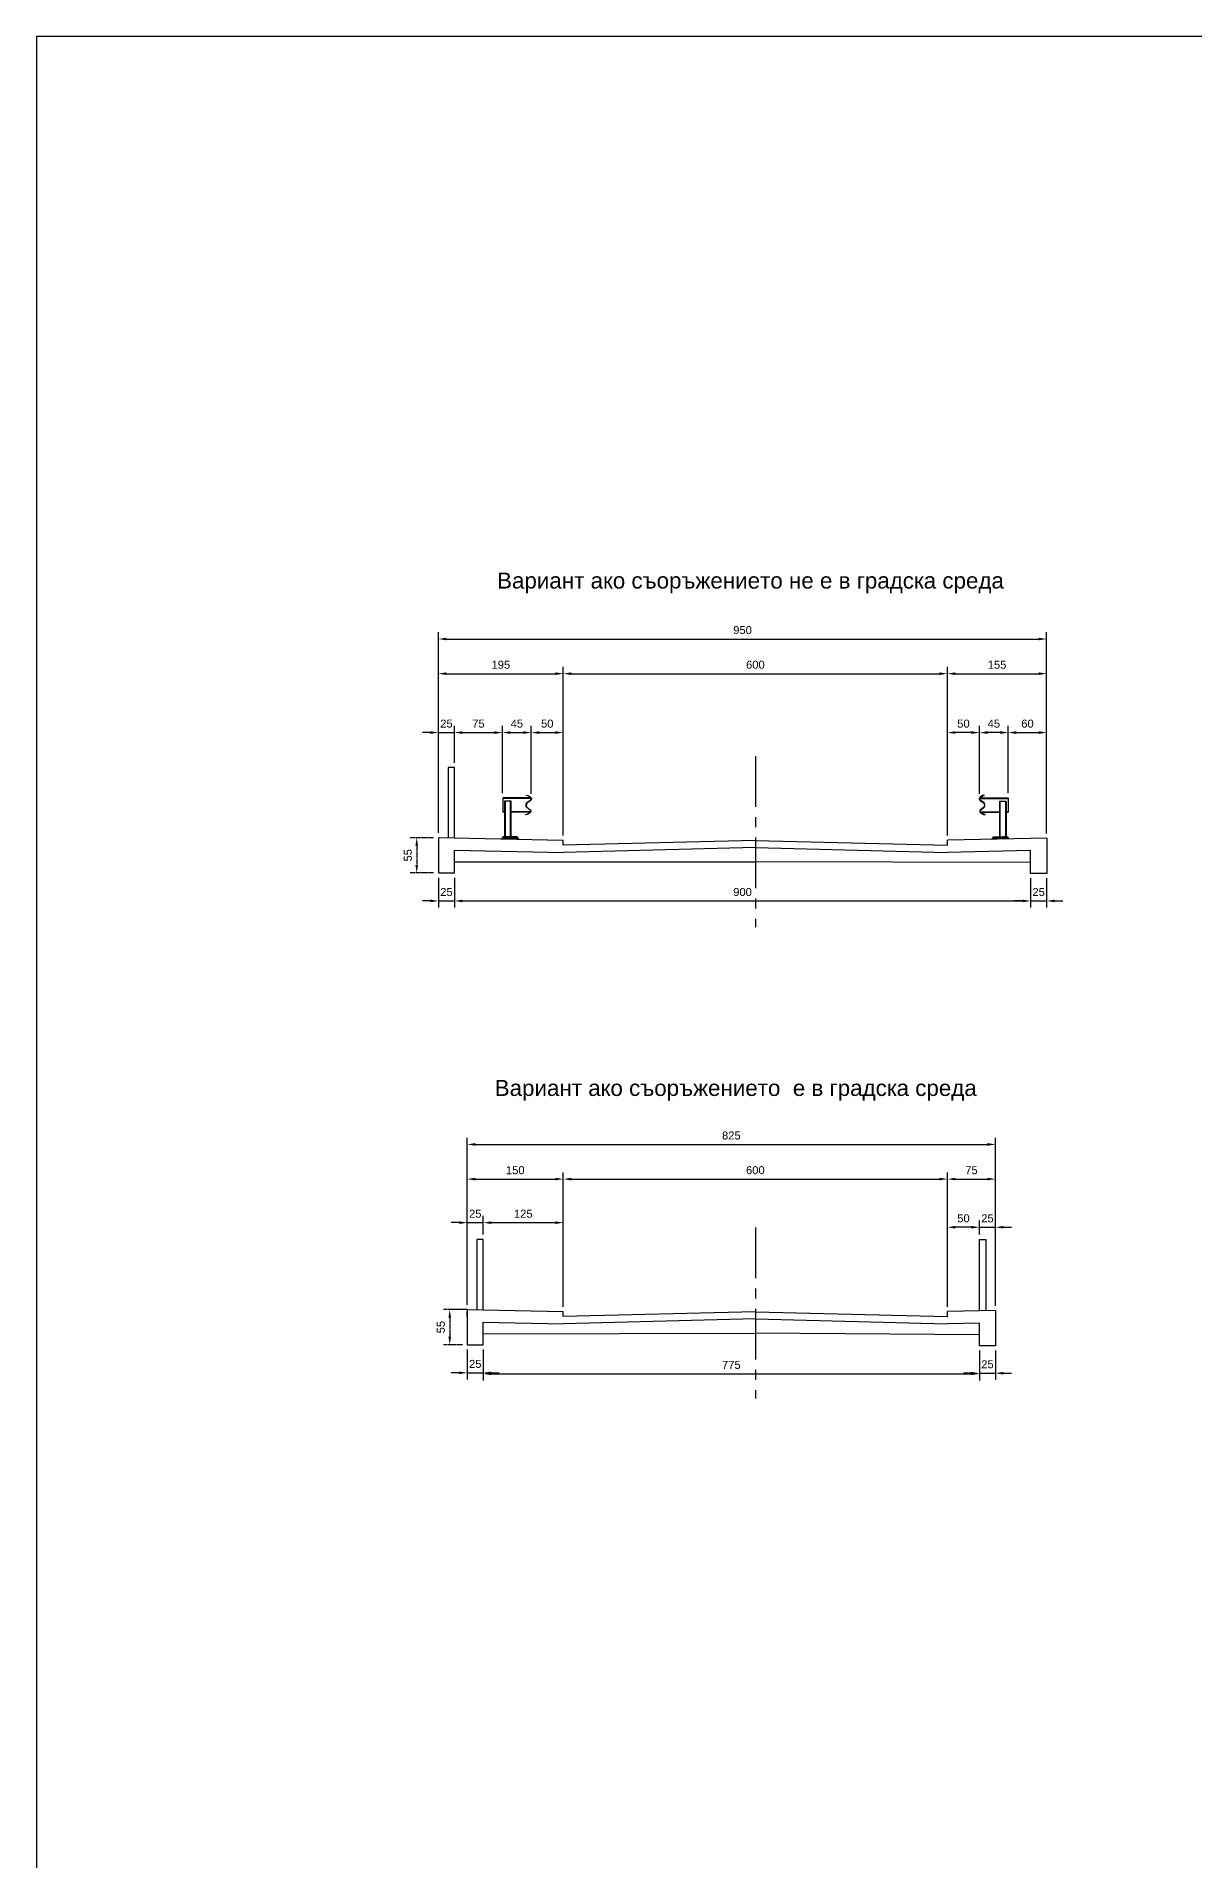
# Model space of a CAD drawing. Header units: centimetres. Extents: x 8495135 to 959133560, y 4530079 to 463453963.
# Drawn here: x 959084299 to 959086107, y 463412397 to 463415246 of the extents above; entities that cross this region are included whole.
import ezdxf

# ---------------------------------------------------------------- set-up
doc = ezdxf.new("R2010")
doc.units = ezdxf.units.CM
doc.header["$LTSCALE"] = 0.1
doc.linetypes.add('CENTER', pattern=[50.8, 31.75, -6.35, 6.35, -6.35])
for name, color, linetype in [('br_centre line', 1, 'CENTER'), ('br_dimension', 1, 'Continuous'), ('br_hatch', 9, 'Continuous')]:
    doc.layers.add(name, color=color, linetype=linetype)
doc.styles.add('MM 1 to 100', font='arial.ttf', dxfattribs={"height": 25})
doc.styles.add('MM_ARIAL', font='arial.ttf')
doc.dimstyles.new('MM DIM 1 to 50', dxfattribs={"dimscale": 5, "dimtxt": 2.5, "dimasz": 2.5, "dimexe": 2.1, "dimexo": 1.5, "dimgap": 1.5, "dimtad": 1, "dimdec": 0, "dimdsep": 46, "dimtxsty": 'MM_ARIAL', "dimcen": 3, "dimclrd": 1, "dimclre": 1, "dimclrt": 7, "dimaunit": 2, "dimadec": 1, "dimazin": 0, "dimtp": 100, "dimtm": 3, "dimtfac": 1, "dimtdec": 0, "dimtix": 1, "dimtmove": 2, "dimatfit": 3, "dimfxl": 0, "dimtolj": 1, "dimtzin": 0, "dimarcsym": 0})

# ---------------------------------------------------------------- blocks, each defined once
blk = doc.blocks.new('*D838')
at = {"layer": 'br_dimension', "color": 1, "lineweight": -2, "transparency": 16777216}
for p, q in [((959084926.4, 463414002.1), (959084926.4, 463414315.4)), ((959084938.9, 463414304.9), (959085863.9, 463414304.9)), ((959085876.4, 463414001.2), (959085876.4, 463414315.4))]:
    blk.add_line(p, q, dxfattribs=at)
at = {"layer": 'br_dimension', "color": 1, "transparency": 16777216}
for points in [[(959084938.9, 463414307), (959084938.9, 463414302.9), (959084926.4, 463414304.9)], [(959085863.9, 463414307), (959085863.9, 463414302.9), (959085876.4, 463414304.9)]]:
    blk.add_solid(points, dxfattribs=at)
at = {"layer": 'br_dimension', "color": 7, "transparency": 16777216, "insert": (959085401.4, 463414318.8), "char_height": 12.5, "attachment_point": 5, "style": 'MM_ARIAL'}
blk.add_mtext('\\A1;950', dxfattribs=at)
blk = doc.blocks.new('*D839')
at = {"layer": 'br_dimension', "color": 1, "lineweight": -2, "transparency": 16777216}
for p, q in [((959084926.4, 463414002.1), (959084926.4, 463414261.3)), ((959084938.9, 463414250.8), (959085108.9, 463414250.8)), ((959085121.4, 463413998.1), (959085121.4, 463414261.3))]:
    blk.add_line(p, q, dxfattribs=at)
at = {"layer": 'br_dimension', "color": 1, "transparency": 16777216}
for points in [[(959084938.9, 463414252.9), (959084938.9, 463414248.7), (959084926.4, 463414250.8)], [(959085108.9, 463414252.9), (959085108.9, 463414248.7), (959085121.4, 463414250.8)]]:
    blk.add_solid(points, dxfattribs=at)
at = {"layer": 'br_dimension', "color": 7, "transparency": 16777216, "insert": (959085023.9, 463414264.7), "char_height": 12.5, "attachment_point": 5, "style": 'MM_ARIAL'}
blk.add_mtext('\\A1;195', dxfattribs=at)
blk = doc.blocks.new('*D840')
at = {"layer": 'br_dimension', "color": 1, "lineweight": -2, "transparency": 16777216}
for p, q in [((959085121.4, 463413998.1), (959085121.4, 463414261.3)), ((959085133.9, 463414250.8), (959085708.9, 463414250.8)), ((959085721.4, 463413998.1), (959085721.4, 463414261.3))]:
    blk.add_line(p, q, dxfattribs=at)
at = {"layer": 'br_dimension', "color": 1, "transparency": 16777216}
for points in [[(959085133.9, 463414252.9), (959085133.9, 463414248.7), (959085121.4, 463414250.8)], [(959085708.9, 463414252.9), (959085708.9, 463414248.7), (959085721.4, 463414250.8)]]:
    blk.add_solid(points, dxfattribs=at)
at = {"layer": 'br_dimension', "color": 7, "transparency": 16777216, "insert": (959085421.4, 463414264.7), "char_height": 12.5, "attachment_point": 5, "style": 'MM_ARIAL'}
blk.add_mtext('\\A1;600', dxfattribs=at)
blk = doc.blocks.new('*D841')
at = {"layer": 'br_dimension', "color": 1, "lineweight": -2, "transparency": 16777216}
for p, q in [((959085721.4, 463413998.1), (959085721.4, 463414261.3)), ((959085733.9, 463414250.8), (959085863.9, 463414250.8)), ((959085876.4, 463414001.2), (959085876.4, 463414261.3))]:
    blk.add_line(p, q, dxfattribs=at)
at = {"layer": 'br_dimension', "color": 1, "transparency": 16777216}
for points in [[(959085733.9, 463414252.9), (959085733.9, 463414248.7), (959085721.4, 463414250.8)], [(959085863.9, 463414252.9), (959085863.9, 463414248.7), (959085876.4, 463414250.8)]]:
    blk.add_solid(points, dxfattribs=at)
at = {"layer": 'br_dimension', "color": 7, "transparency": 16777216, "insert": (959085798.9, 463414264.7), "char_height": 12.5, "attachment_point": 5, "style": 'MM_ARIAL'}
blk.add_mtext('\\A1;155', dxfattribs=at)
blk = doc.blocks.new('*D842')
at = {"layer": 'br_centre line', "color": 1, "lineweight": -2, "transparency": 16777216}
for p, q in [((959084918.9, 463413994.6), (959084882, 463413994.6)), ((959084892.5, 463413982.1), (959084892.5, 463413952.1)), ((959084918.9, 463413939.6), (959084882, 463413939.6))]:
    blk.add_line(p, q, dxfattribs=at)
at = {"layer": 'br_centre line', "color": 1, "transparency": 16777216}
for points in [[(959084890.4, 463413982.1), (959084894.6, 463413982.1), (959084892.5, 463413994.6)], [(959084890.4, 463413952.1), (959084894.6, 463413952.1), (959084892.5, 463413939.6)]]:
    blk.add_solid(points, dxfattribs=at)
at = {"layer": 'br_centre line', "color": 7, "transparency": 16777216, "insert": (959084878.6, 463413967.1), "char_height": 12.5, "attachment_point": 5, "rotation": 90, "style": 'MM_ARIAL'}
blk.add_mtext('\\A1;55', dxfattribs=at)
blk = doc.blocks.new('ograda')
at = {"layer": 'br_dimension', "ltscale": 1.5}
for p, q in [((5.4, 0.5), (50, 0.5)), ((5.8, 1.5), (50, 1.5)), ((50, 1.5), (50, -20.9)), ((6.1, -19.9), (37, -19.9)), ((7, -20.9), (37, -20.9)), ((37, -3.4), (47, -3.4)), ((37, -59.4), (37, -3.4)), ((38, -59.4), (38, -3.4)), ((46, -3.4), (46, -59.4)), ((47, -3.4), (47, -59.4)), ((47, -19.9), (50, -19.9)), ((47, -20.9), (50, -20.9)), ((47.3, -59.4), (42, -59.4))]:
    blk.add_line(p, q, dxfattribs=at)
blk.add_lwpolyline([(7.3, -17.3), (12.5, -13.1, 0.239136), (13.6, -10.8), (13.5, -9.3), (13.4, -7.8, 0.239136), (12.2, -5.6), (6.5, -1.9, -0.524522), (6.3, 2), (10.3, 5.1), (12.7, 5.6), (12.7, 6), (10.1, 5.5), (6.1, 2.4, 0.524522), (6.3, -2.2), (11.9, -5.9, -0.23913), (13, -7.8), (13.1, -9.3), (13.2, -10.8, -0.23913), (12.3, -12.8), (7.1, -17, 0.524522), (7.3, -21.6), (11.7, -24.3), (14.3, -24.6), (14.3, -24.1), (11.8, -23.9), (7.5, -21.3, -0.524522)], format="xyb", close=True, dxfattribs=at)
for points in [[(49.8, -60.4), (51.8, -62.4), (25, -62.4), (27, -60.4)], [(27, -59.4), (49.8, -59.4), (49.8, -60.4), (27, -60.4)]]:
    blk.add_lwpolyline(points, close=True, dxfattribs=at)
blk = doc.blocks.new('*D843')
at = {"layer": 'br_hatch', "color": 1, "lineweight": -2, "transparency": 16777216}
for p, q in [((959084926.4, 463413932.1), (959084926.4, 463413885.3)), ((959084951.4, 463413932.1), (959084951.4, 463413885.3)), ((959084913.9, 463413895.8), (959084901.4, 463413895.8)), ((959084926.4, 463413895.8), (959084951.4, 463413895.8)), ((959084963.9, 463413895.8), (959084976.4, 463413895.8))]:
    blk.add_line(p, q, dxfattribs=at)
at = {"layer": 'br_hatch', "color": 1, "transparency": 16777216}
for points in [[(959084913.9, 463413897.9), (959084913.9, 463413893.7), (959084926.4, 463413895.8)], [(959084963.9, 463413897.9), (959084963.9, 463413893.7), (959084951.4, 463413895.8)]]:
    blk.add_solid(points, dxfattribs=at)
at = {"layer": 'br_hatch', "color": 7, "transparency": 16777216, "insert": (959084938.9, 463413909.7), "char_height": 12.5, "attachment_point": 5, "style": 'MM_ARIAL'}
blk.add_mtext('\\A1;25', dxfattribs=at)
blk = doc.blocks.new('*D844')
at = {"layer": 'br_hatch', "color": 1, "lineweight": -2, "transparency": 16777216}
for p, q in [((959084951.4, 463413932.1), (959084951.4, 463413885.3)), ((959085851.4, 463413931.3), (959085851.4, 463413885.3)), ((959084963.9, 463413895.8), (959085838.9, 463413895.8))]:
    blk.add_line(p, q, dxfattribs=at)
at = {"layer": 'br_hatch', "color": 1, "transparency": 16777216}
for points in [[(959084963.9, 463413897.9), (959084963.9, 463413893.7), (959084951.4, 463413895.8)], [(959085838.9, 463413897.9), (959085838.9, 463413893.7), (959085851.4, 463413895.8)]]:
    blk.add_solid(points, dxfattribs=at)
at = {"layer": 'br_hatch', "color": 7, "transparency": 16777216, "insert": (959085401.4, 463413909.7), "char_height": 12.5, "attachment_point": 5, "style": 'MM_ARIAL'}
blk.add_mtext('\\A1;900', dxfattribs=at)
blk = doc.blocks.new('*D845')
at = {"layer": 'br_hatch', "color": 1, "lineweight": -2, "transparency": 16777216}
for p, q in [((959085851.4, 463413931.3), (959085851.4, 463413885.3)), ((959085876.4, 463413931.2), (959085876.4, 463413885.3)), ((959085838.9, 463413895.8), (959085826.4, 463413895.8)), ((959085851.4, 463413895.8), (959085876.4, 463413895.8)), ((959085888.9, 463413895.8), (959085901.4, 463413895.8))]:
    blk.add_line(p, q, dxfattribs=at)
at = {"layer": 'br_hatch', "color": 1, "transparency": 16777216}
for points in [[(959085838.9, 463413897.9), (959085838.9, 463413893.7), (959085851.4, 463413895.8)], [(959085888.9, 463413897.9), (959085888.9, 463413893.7), (959085876.4, 463413895.8)]]:
    blk.add_solid(points, dxfattribs=at)
at = {"layer": 'br_hatch', "color": 7, "transparency": 16777216, "insert": (959085863.9, 463413909.7), "char_height": 12.5, "attachment_point": 5, "style": 'MM_ARIAL'}
blk.add_mtext('\\A1;25', dxfattribs=at)
blk = doc.blocks.new('*D846')
at = {"layer": 'br_dimension', "color": 1, "lineweight": -2, "transparency": 16777216}
for p, q in [((959084971.4, 463413265), (959084971.4, 463413525.9)), ((959084983.9, 463413515.4), (959085783.9, 463413515.4)), ((959085796.4, 463413263.3), (959085796.4, 463413525.9))]:
    blk.add_line(p, q, dxfattribs=at)
at = {"layer": 'br_dimension', "color": 1, "transparency": 16777216}
for points in [[(959084983.9, 463413517.5), (959084983.9, 463413513.3), (959084971.4, 463413515.4)], [(959085783.9, 463413517.5), (959085783.9, 463413513.3), (959085796.4, 463413515.4)]]:
    blk.add_solid(points, dxfattribs=at)
at = {"layer": 'br_dimension', "color": 7, "transparency": 16777216, "insert": (959085383.9, 463413529.3), "char_height": 12.5, "attachment_point": 5, "style": 'MM_ARIAL'}
blk.add_mtext('\\A1;825', dxfattribs=at)
blk = doc.blocks.new('*D847')
at = {"layer": 'br_dimension', "color": 1, "lineweight": -2, "transparency": 16777216}
for p, q in [((959084971.4, 463413265), (959084971.4, 463413471.8)), ((959084983.9, 463413461.3), (959085108.9, 463413461.3)), ((959085121.4, 463413261.9), (959085121.4, 463413471.8))]:
    blk.add_line(p, q, dxfattribs=at)
at = {"layer": 'br_dimension', "color": 1, "transparency": 16777216}
for points in [[(959084983.9, 463413463.3), (959084983.9, 463413459.2), (959084971.4, 463413461.3)], [(959085108.9, 463413463.3), (959085108.9, 463413459.2), (959085121.4, 463413461.3)]]:
    blk.add_solid(points, dxfattribs=at)
at = {"layer": 'br_dimension', "color": 7, "transparency": 16777216, "insert": (959085046.4, 463413475.1), "char_height": 12.5, "attachment_point": 5, "style": 'MM_ARIAL'}
blk.add_mtext('\\A1;150', dxfattribs=at)
blk = doc.blocks.new('*D848')
at = {"layer": 'br_dimension', "color": 1, "lineweight": -2, "transparency": 16777216}
for p, q in [((959085121.4, 463413261.9), (959085121.4, 463413471.8)), ((959085133.9, 463413461.3), (959085708.9, 463413461.3)), ((959085721.4, 463413261.9), (959085721.4, 463413471.8))]:
    blk.add_line(p, q, dxfattribs=at)
at = {"layer": 'br_dimension', "color": 1, "transparency": 16777216}
for points in [[(959085133.9, 463413463.3), (959085133.9, 463413459.2), (959085121.4, 463413461.3)], [(959085708.9, 463413463.3), (959085708.9, 463413459.2), (959085721.4, 463413461.3)]]:
    blk.add_solid(points, dxfattribs=at)
at = {"layer": 'br_dimension', "color": 7, "transparency": 16777216, "insert": (959085421.4, 463413475.1), "char_height": 12.5, "attachment_point": 5, "style": 'MM_ARIAL'}
blk.add_mtext('\\A1;600', dxfattribs=at)
blk = doc.blocks.new('*D849')
at = {"layer": 'br_dimension', "color": 1, "lineweight": -2, "transparency": 16777216}
for p, q in [((959085721.4, 463413261.9), (959085721.4, 463413471.8)), ((959085733.9, 463413461.3), (959085783.9, 463413461.3)), ((959085796.4, 463413263.4), (959085796.4, 463413471.8))]:
    blk.add_line(p, q, dxfattribs=at)
at = {"layer": 'br_dimension', "color": 1, "transparency": 16777216}
for points in [[(959085733.9, 463413463.3), (959085733.9, 463413459.2), (959085721.4, 463413461.3)], [(959085783.9, 463413463.3), (959085783.9, 463413459.2), (959085796.4, 463413461.3)]]:
    blk.add_solid(points, dxfattribs=at)
at = {"layer": 'br_dimension', "color": 7, "transparency": 16777216, "insert": (959085758.9, 463413475.1), "char_height": 12.5, "attachment_point": 5, "style": 'MM_ARIAL'}
blk.add_mtext('\\A1;75', dxfattribs=at)
blk = doc.blocks.new('*D850')
at = {"layer": 'br_hatch', "color": 1, "lineweight": -2, "transparency": 16777216}
for p, q in [((959084971.4, 463413195), (959084971.4, 463413148.1)), ((959084996.4, 463413195), (959084996.4, 463413148.1)), ((959084958.9, 463413158.6), (959084946.4, 463413158.6)), ((959084971.4, 463413158.6), (959084996.4, 463413158.6)), ((959085008.9, 463413158.6), (959085021.4, 463413158.6))]:
    blk.add_line(p, q, dxfattribs=at)
at = {"layer": 'br_hatch', "color": 1, "transparency": 16777216}
for points in [[(959084958.9, 463413160.7), (959084958.9, 463413156.6), (959084971.4, 463413158.6)], [(959085008.9, 463413160.7), (959085008.9, 463413156.6), (959084996.4, 463413158.6)]]:
    blk.add_solid(points, dxfattribs=at)
at = {"layer": 'br_hatch', "color": 7, "transparency": 16777216, "insert": (959084983.9, 463413172.5), "char_height": 12.5, "attachment_point": 5, "style": 'MM_ARIAL'}
blk.add_mtext('\\A1;25', dxfattribs=at)
blk = doc.blocks.new('*D851')
at = {"layer": 'br_hatch', "color": 1, "lineweight": -2, "transparency": 16777216}
for p, q in [((959084996.4, 463413195), (959084996.4, 463413146.6)), ((959085771.4, 463413193.3), (959085771.4, 463413146.6)), ((959085008.9, 463413157.1), (959085758.9, 463413157.1))]:
    blk.add_line(p, q, dxfattribs=at)
at = {"layer": 'br_hatch', "color": 1, "transparency": 16777216}
for points in [[(959085008.9, 463413159.2), (959085008.9, 463413155), (959084996.4, 463413157.1)], [(959085758.9, 463413159.2), (959085758.9, 463413155), (959085771.4, 463413157.1)]]:
    blk.add_solid(points, dxfattribs=at)
at = {"layer": 'br_hatch', "color": 7, "transparency": 16777216, "insert": (959085383.9, 463413171), "char_height": 12.5, "attachment_point": 5, "style": 'MM_ARIAL'}
blk.add_mtext('\\A1;775', dxfattribs=at)
blk = doc.blocks.new('*D852')
at = {"layer": 'br_hatch', "color": 1, "lineweight": -2, "transparency": 16777216}
for p, q in [((959085771.4, 463413193.3), (959085771.4, 463413147.5)), ((959085796.4, 463413193.3), (959085796.4, 463413147.5)), ((959085758.9, 463413158), (959085746.4, 463413158)), ((959085771.4, 463413158), (959085796.4, 463413158)), ((959085808.9, 463413158), (959085821.4, 463413158))]:
    blk.add_line(p, q, dxfattribs=at)
at = {"layer": 'br_hatch', "color": 1, "transparency": 16777216}
for points in [[(959085758.9, 463413160.1), (959085758.9, 463413155.9), (959085771.4, 463413158)], [(959085808.9, 463413160.1), (959085808.9, 463413155.9), (959085796.4, 463413158)]]:
    blk.add_solid(points, dxfattribs=at)
at = {"layer": 'br_hatch', "color": 7, "transparency": 16777216, "insert": (959085783.9, 463413171.9), "char_height": 12.5, "attachment_point": 5, "style": 'MM_ARIAL'}
blk.add_mtext('\\A1;25', dxfattribs=at)
blk = doc.blocks.new('*D853')
at = {"layer": 'br_centre line', "color": 1, "lineweight": -2, "transparency": 16777216}
for p, q in [((959084963.9, 463413257.5), (959084933.5, 463413257.5)), ((959084944, 463413245), (959084944, 463413215)), ((959084963.9, 463413202.5), (959084933.5, 463413202.5))]:
    blk.add_line(p, q, dxfattribs=at)
at = {"layer": 'br_centre line', "color": 1, "transparency": 16777216}
for points in [[(959084942, 463413245), (959084946.1, 463413245), (959084944, 463413257.5)], [(959084942, 463413215), (959084946.1, 463413215), (959084944, 463413202.5)]]:
    blk.add_solid(points, dxfattribs=at)
at = {"layer": 'br_centre line', "color": 7, "transparency": 16777216, "insert": (959084930.2, 463413230), "char_height": 12.5, "attachment_point": 5, "rotation": 90, "style": 'MM_ARIAL'}
blk.add_mtext('\\A1;55', dxfattribs=at)
blk = doc.blocks.new('*D854')
at = {"layer": 'br_dimension', "color": 1, "lineweight": -2, "transparency": 16777216}
for p, q in [((959084913.9, 463414158.8), (959084901.4, 463414158.8)), ((959084926.4, 463414002.1), (959084926.4, 463414169.3)), ((959084926.4, 463414158.8), (959084951.4, 463414158.8)), ((959084951.4, 463414111.6), (959084951.4, 463414169.3)), ((959084963.9, 463414158.8), (959084976.4, 463414158.8))]:
    blk.add_line(p, q, dxfattribs=at)
at = {"layer": 'br_dimension', "color": 1, "transparency": 16777216}
for points in [[(959084913.9, 463414160.9), (959084913.9, 463414156.7), (959084926.4, 463414158.8)], [(959084963.9, 463414160.9), (959084963.9, 463414156.7), (959084951.4, 463414158.8)]]:
    blk.add_solid(points, dxfattribs=at)
at = {"layer": 'br_dimension', "color": 7, "transparency": 16777216, "insert": (959084938.9, 463414172.7), "char_height": 12.5, "attachment_point": 5, "style": 'MM_ARIAL'}
blk.add_mtext('\\A1;25', dxfattribs=at)
blk = doc.blocks.new('*D855')
at = {"layer": 'br_dimension', "color": 1, "lineweight": -2, "transparency": 16777216}
for p, q in [((959084951.4, 463414111.6), (959084951.4, 463414169.3)), ((959084963.9, 463414158.8), (959085013.9, 463414158.8)), ((959085026.4, 463414064), (959085026.4, 463414169.3))]:
    blk.add_line(p, q, dxfattribs=at)
at = {"layer": 'br_dimension', "color": 1, "transparency": 16777216}
for points in [[(959084963.9, 463414160.9), (959084963.9, 463414156.7), (959084951.4, 463414158.8)], [(959085013.9, 463414160.9), (959085013.9, 463414156.7), (959085026.4, 463414158.8)]]:
    blk.add_solid(points, dxfattribs=at)
at = {"layer": 'br_dimension', "color": 7, "transparency": 16777216, "insert": (959084988.9, 463414172.7), "char_height": 12.5, "attachment_point": 5, "style": 'MM_ARIAL'}
blk.add_mtext('\\A1;75', dxfattribs=at)
blk = doc.blocks.new('*D856')
at = {"layer": 'br_dimension', "color": 1, "lineweight": -2, "transparency": 16777216}
for p, q in [((959085026.4, 463414064.1), (959085026.4, 463414169.3)), ((959085038.9, 463414158.8), (959085058.9, 463414158.8)), ((959085071.4, 463414063.3), (959085071.4, 463414169.3))]:
    blk.add_line(p, q, dxfattribs=at)
at = {"layer": 'br_dimension', "color": 1, "transparency": 16777216}
for points in [[(959085038.9, 463414160.9), (959085038.9, 463414156.7), (959085026.4, 463414158.8)], [(959085058.9, 463414160.9), (959085058.9, 463414156.7), (959085071.4, 463414158.8)]]:
    blk.add_solid(points, dxfattribs=at)
at = {"layer": 'br_dimension', "color": 7, "transparency": 16777216, "insert": (959085048.9, 463414172.7), "char_height": 12.5, "attachment_point": 5, "style": 'MM_ARIAL'}
blk.add_mtext('\\A1;45', dxfattribs=at)
blk = doc.blocks.new('*D857')
at = {"layer": 'br_dimension', "color": 1, "lineweight": -2, "transparency": 16777216}
for p, q in [((959085071.4, 463414063.2), (959085071.4, 463414169.3)), ((959085083.9, 463414158.8), (959085108.9, 463414158.8)), ((959085121.4, 463414005.6), (959085121.4, 463414169.3))]:
    blk.add_line(p, q, dxfattribs=at)
at = {"layer": 'br_dimension', "color": 1, "transparency": 16777216}
for points in [[(959085083.9, 463414160.9), (959085083.9, 463414156.7), (959085071.4, 463414158.8)], [(959085108.9, 463414160.9), (959085108.9, 463414156.7), (959085121.4, 463414158.8)]]:
    blk.add_solid(points, dxfattribs=at)
at = {"layer": 'br_dimension', "color": 7, "transparency": 16777216, "insert": (959085096.4, 463414172.7), "char_height": 12.5, "attachment_point": 5, "style": 'MM_ARIAL'}
blk.add_mtext('\\A1;50', dxfattribs=at)
blk = doc.blocks.new('*D858')
at = {"layer": 'br_dimension', "color": 1, "lineweight": -2, "transparency": 16777216}
for p, q in [((959085771.5, 463414063.3), (959085771.5, 463414169.3)), ((959085803.9, 463414158.8), (959085784, 463414158.8)), ((959085816.4, 463414064.1), (959085816.4, 463414169.3))]:
    blk.add_line(p, q, dxfattribs=at)
at = {"layer": 'br_dimension', "color": 1, "transparency": 16777216}
for points in [[(959085784, 463414160.9), (959085784, 463414156.7), (959085771.5, 463414158.8)], [(959085803.9, 463414160.9), (959085803.9, 463414156.7), (959085816.4, 463414158.8)]]:
    blk.add_solid(points, dxfattribs=at)
at = {"layer": 'br_dimension', "color": 7, "transparency": 16777216, "insert": (959085793.9, 463414172.7), "char_height": 12.5, "attachment_point": 5, "style": 'MM_ARIAL'}
blk.add_mtext('\\A1;45', dxfattribs=at)
blk = doc.blocks.new('*D859')
at = {"layer": 'br_dimension', "color": 1, "lineweight": -2, "transparency": 16777216}
for p, q in [((959085721.4, 463414005.6), (959085721.4, 463414169.3)), ((959085758.9, 463414158.8), (959085733.9, 463414158.8)), ((959085771.4, 463414063.2), (959085771.4, 463414169.3))]:
    blk.add_line(p, q, dxfattribs=at)
at = {"layer": 'br_dimension', "color": 1, "transparency": 16777216}
for points in [[(959085733.9, 463414160.9), (959085733.9, 463414156.7), (959085721.4, 463414158.8)], [(959085758.9, 463414160.9), (959085758.9, 463414156.7), (959085771.4, 463414158.8)]]:
    blk.add_solid(points, dxfattribs=at)
at = {"layer": 'br_dimension', "color": 7, "transparency": 16777216, "insert": (959085746.4, 463414172.7), "char_height": 12.5, "attachment_point": 5, "style": 'MM_ARIAL'}
blk.add_mtext('\\A1;50', dxfattribs=at)
blk = doc.blocks.new('*D860')
at = {"layer": 'br_dimension', "color": 1, "lineweight": -2, "transparency": 16777216}
for p, q in [((959085816.4, 463414064.1), (959085816.4, 463414169.3)), ((959085828.9, 463414158.8), (959085863.9, 463414158.8)), ((959085876.4, 463414001.3), (959085876.4, 463414169.3))]:
    blk.add_line(p, q, dxfattribs=at)
at = {"layer": 'br_dimension', "color": 1, "transparency": 16777216}
for points in [[(959085828.9, 463414160.9), (959085828.9, 463414156.7), (959085816.4, 463414158.8)], [(959085863.9, 463414160.9), (959085863.9, 463414156.7), (959085876.4, 463414158.8)]]:
    blk.add_solid(points, dxfattribs=at)
at = {"layer": 'br_dimension', "color": 7, "transparency": 16777216, "insert": (959085846.4, 463414172.7), "char_height": 12.5, "attachment_point": 5, "style": 'MM_ARIAL'}
blk.add_mtext('\\A1;60', dxfattribs=at)
blk = doc.blocks.new('*D861')
at = {"layer": 'br_dimension', "color": 1, "lineweight": -2, "transparency": 16777216}
for p, q in [((959084958.9, 463413393.2), (959084946.4, 463413393.2)), ((959084971.4, 463413375.9), (959084971.4, 463413403.7)), ((959084971.4, 463413393.2), (959084996.4, 463413393.2)), ((959084996.4, 463413374.5), (959084996.4, 463413403.7)), ((959085008.9, 463413393.2), (959085021.4, 463413393.2))]:
    blk.add_line(p, q, dxfattribs=at)
at = {"layer": 'br_dimension', "color": 1, "transparency": 16777216}
for points in [[(959084958.9, 463413395.3), (959084958.9, 463413391.1), (959084971.4, 463413393.2)], [(959085008.9, 463413395.3), (959085008.9, 463413391.1), (959084996.4, 463413393.2)]]:
    blk.add_solid(points, dxfattribs=at)
at = {"layer": 'br_dimension', "color": 7, "transparency": 16777216, "insert": (959084983.9, 463413407.1), "char_height": 12.5, "attachment_point": 5, "style": 'MM_ARIAL'}
blk.add_mtext('\\A1;25', dxfattribs=at)
blk = doc.blocks.new('*D862')
at = {"layer": 'br_dimension', "color": 1, "lineweight": -2, "transparency": 16777216}
for p, q in [((959084996.4, 463413374.5), (959084996.4, 463413403.7)), ((959085008.9, 463413393.2), (959085108.9, 463413393.2)), ((959085121.4, 463413261.9), (959085121.4, 463413403.7))]:
    blk.add_line(p, q, dxfattribs=at)
at = {"layer": 'br_dimension', "color": 1, "transparency": 16777216}
for points in [[(959085008.9, 463413395.3), (959085008.9, 463413391.1), (959084996.4, 463413393.2)], [(959085108.9, 463413395.3), (959085108.9, 463413391.1), (959085121.4, 463413393.2)]]:
    blk.add_solid(points, dxfattribs=at)
at = {"layer": 'br_dimension', "color": 7, "transparency": 16777216, "insert": (959085058.9, 463413407.1), "char_height": 12.5, "attachment_point": 5, "style": 'MM_ARIAL'}
blk.add_mtext('\\A1;125', dxfattribs=at)
blk = doc.blocks.new('*D863')
at = {"layer": 'br_dimension', "color": 1, "lineweight": -2, "transparency": 16777216}
for p, q in [((959085721.4, 463413261.9), (959085721.4, 463413396.5)), ((959085771.4, 463413374.5), (959085771.4, 463413396.5)), ((959085758.9, 463413386), (959085733.9, 463413386))]:
    blk.add_line(p, q, dxfattribs=at)
at = {"layer": 'br_dimension', "color": 1, "transparency": 16777216}
for points in [[(959085733.9, 463413388.1), (959085733.9, 463413384), (959085721.4, 463413386)], [(959085758.9, 463413388.1), (959085758.9, 463413384), (959085771.4, 463413386)]]:
    blk.add_solid(points, dxfattribs=at)
at = {"layer": 'br_dimension', "color": 7, "transparency": 16777216, "insert": (959085746.4, 463413399.9), "char_height": 12.5, "attachment_point": 5, "style": 'MM_ARIAL'}
blk.add_mtext('\\A1;50', dxfattribs=at)
blk = doc.blocks.new('*D864')
at = {"layer": 'br_dimension', "color": 1, "lineweight": -2, "transparency": 16777216}
for p, q in [((959085771.4, 463413374.5), (959085771.4, 463413396.5)), ((959085796.4, 463413375.1), (959085796.4, 463413396.5)), ((959085758.9, 463413386), (959085746.4, 463413386)), ((959085771.4, 463413386), (959085796.4, 463413386)), ((959085808.9, 463413386), (959085821.4, 463413386))]:
    blk.add_line(p, q, dxfattribs=at)
at = {"layer": 'br_dimension', "color": 1, "transparency": 16777216}
for points in [[(959085758.9, 463413388.1), (959085758.9, 463413384), (959085771.4, 463413386)], [(959085808.9, 463413388.1), (959085808.9, 463413384), (959085796.4, 463413386)]]:
    blk.add_solid(points, dxfattribs=at)
at = {"layer": 'br_dimension', "color": 7, "transparency": 16777216, "insert": (959085783.9, 463413399.9), "char_height": 12.5, "attachment_point": 5, "style": 'MM_ARIAL'}
blk.add_mtext('\\A1;25', dxfattribs=at)

msp = doc.modelspace()

# ---------------------------------------------------------------- linework, layer by layer
at = {"layer": 'br_centre line', "ltscale": 25}
for p, q in [((959085421.41, 463414121.9), (959085421.41, 463413854.68)), ((959085421.41, 463413385.64), (959085421.41, 463413118.41))]:
    msp.add_line(p, q, dxfattribs=at)
at = {"layer": 'br_centre line'}
msp.add_line((959084971.41, 463413257.46), (959084946.41, 463413257.46), dxfattribs=at)
at = {"layer": 'br_dimension'}
for p, q in [((959084941.41, 463414104.14), (959084941.41, 463413994.34)), ((959084951.41, 463414104.14), (959084941.41, 463414104.14)), ((959084951.41, 463413994.14), (959084951.41, 463414104.14)), ((959084926.41, 463413994.65), (959085121.41, 463413990.65)), ((959084926.41, 463413994.65), (959084926.41, 463413939.65)), ((959085121.41, 463413982.65), (959085121.41, 463413990.65)), ((959085421.41, 463413990.15), (959085121.41, 463413982.65)), ((959085421.41, 463413990.15), (959085721.41, 463413982.65)), ((959085876.41, 463413993.83), (959085721.41, 463413990.65)), ((959085721.41, 463413982.65), (959085721.41, 463413990.65)), ((959085876.41, 463413993.83), (959085876.41, 463413938.83)), ((959084951.41, 463413939.65), (959084951.41, 463413975.15)), ((959084951.41, 463413975.15), (959085121.68, 463413971.65)), ((959085421.41, 463413979.15), (959085121.68, 463413971.65)), ((959085421.41, 463413979.15), (959085721.13, 463413971.65)), ((959085851.41, 463413974.33), (959085721.13, 463413971.65)), ((959085851.41, 463413938.83), (959085851.41, 463413974.33)), ((959084926.41, 463413939.65), (959084951.41, 463413939.65)), ((959084951.41, 463413956.66), (959085421.41, 463413956.66)), ((959085851.41, 463413955.73), (959085421.41, 463413956.66)), ((959085876.41, 463413938.83), (959085851.41, 463413938.83)), ((959084986.41, 463413366.95), (959084986.41, 463413257.15)), ((959084996.41, 463413366.95), (959084986.41, 463413366.95)), ((959084996.41, 463413256.95), (959084996.41, 463413366.95)), ((959085771.41, 463413255.41), (959085771.41, 463413366.95)), ((959085771.41, 463413366.95), (959085781.41, 463413366.95)), ((959085781.41, 463413366.95), (959085781.41, 463413255.62)), ((959084971.41, 463413257.46), (959085121.41, 463413254.39)), ((959084971.41, 463413257.46), (959084971.41, 463413202.46)), ((959084971.41, 463413246.39), (959084971.41, 463413254.39)), ((959085121.41, 463413246.39), (959085121.41, 463413254.39)), ((959085421.41, 463413253.89), (959085121.41, 463413246.39)), ((959085421.41, 463413253.89), (959085721.41, 463413246.39)), ((959085796.41, 463413255.83), (959085721.41, 463413254.39)), ((959085721.41, 463413246.39), (959085721.41, 463413254.39)), ((959085796.41, 463413255.83), (959085796.41, 463413200.83)), ((959084996.41, 463413202.46), (959084996.41, 463413237.96)), ((959084996.41, 463413237.96), (959085121.68, 463413235.39)), ((959084996.41, 463413219.47), (959085421.41, 463413220.4)), ((959085421.41, 463413242.88), (959085121.68, 463413235.39)), ((959085421.41, 463413242.88), (959085721.13, 463413235.39)), ((959085771.41, 463413217.96), (959085421.41, 463413220.4)), ((959085771.41, 463413236.42), (959085721.13, 463413235.39)), ((959085771.41, 463413200.83), (959085771.41, 463413236.42)), ((959084971.41, 463413202.46), (959084996.41, 463413202.46)), ((959085796.41, 463413200.83), (959085771.41, 463413200.83))]:
    msp.add_line(p, q, dxfattribs=at)
at = {"layer": 'br_hatch'}
msp.add_lwpolyline([(959093579.51, 463415246.18), (959084298.59, 463415246.18), (959084298.59, 463411174.3), (959093579.51, 463411174.3)], close=True, dxfattribs=at)

# ---------------------------------------------------------------- block references
at = {"xscale": -1}
msp.add_blockref('ograda', (959085076.81, 463414055.1), dxfattribs=at)
msp.add_blockref('ograda', (959085766.01, 463414055.1))

# ---------------------------------------------------------------- texts
at = {"layer": 'br_centre line', "char_height": 25, "attachment_point": 1, "style": 'MM 1 to 100'}
for s, width, insert in [('{\\fArial|b0|i0|c204|p34;Вариант ако съоръжението не е в градска среда}', 13292.0456, (959085017.99, 463414408.78)), ('{\\fArial|b0|i0|c204|p34;Вариант ако съоръжението  е в градска среда}', 8865.0503, (959085014.29, 463413616.13))]:
    msp.add_mtext_dynamic_manual_height_columns(s, width=width, gutter_width=250, heights=[0], dxfattribs=dict(at, insert=insert))

# ---------------------------------------------------------------- dimensions: what is measured, and where the dimension line sits
at = {"layer": 'br_centre line'}
for base, p1, p2, picture, middle in [((959084892.51, 463413939.65), (959084926.41, 463413994.65), (959084926.41, 463413939.65), '*D842', (959084878.65, 463413967.15)), ((959084944.05, 463413202.46), (959084971.41, 463413257.46), (959084971.41, 463413202.46), '*D853', (959084930.19, 463413229.96))]:
    dim = msp.add_linear_dim(base=base, p1=p1, p2=p2, angle=90, dimstyle='MM DIM 1 to 50', dxfattribs=at)
    dim.commit()
    dim.dimension.update_dxf_attribs({"geometry": picture, "text_midpoint": middle})
at = {"layer": 'br_dimension'}
for base, p1, p2, picture, middle in [((959085876.41, 463414304.94), (959084926.41, 463413994.65), (959085876.41, 463413993.73), '*D838', (959085401.41, 463414318.82)), ((959085121.41, 463414250.8), (959084926.41, 463413994.65), (959085121.41, 463413990.65), '*D839', (959085023.91, 463414264.68)), ((959084951.41, 463414158.82), (959084926.41, 463413994.65), (959084951.41, 463414104.14), '*D854', (959084938.91, 463414172.7)), ((959085796.41, 463413515.4), (959084971.41, 463413257.46), (959085796.41, 463413255.83), '*D846', (959085383.91, 463413529.28)), ((959085121.41, 463413461.26), (959084971.41, 463413257.46), (959085121.41, 463413254.39), '*D847', (959085046.41, 463413475.14)), ((959084996.41, 463413393.2), (959084971.41, 463413368.36), (959084996.41, 463413366.95), '*D861', (959084983.91, 463413407.09))]:
    dim = msp.add_linear_dim(base=base, p1=p1, p2=p2, dimstyle='MM DIM 1 to 50', dxfattribs=at)
    dim.commit()
    dim.dimension.update_dxf_attribs({"geometry": picture, "text_midpoint": middle})
for base, p1, p2, picture, middle in [((959085721.41, 463414250.8), (959085121.41, 463413990.65), (959085721.41, 463413990.65), '*D840', (959085421.41, 463414264.68)), ((959085876.41, 463414250.8), (959085721.41, 463413990.65), (959085876.41, 463413993.73), '*D841', (959085798.91, 463414264.68)), ((959085026.41, 463414158.82), (959084951.41, 463414104.14), (959085026.41, 463414056.49), '*D855', (959084988.91, 463414172.68)), ((959085071.36, 463414158.82), (959085026.41, 463414056.56), (959085071.36, 463414055.77), '*D856', (959085048.88, 463414172.68)), ((959085121.41, 463414158.82), (959085071.37, 463414055.7), (959085121.41, 463413998.15), '*D857', (959085096.39, 463414172.7)), ((959085721.41, 463413461.26), (959085121.41, 463413254.39), (959085721.41, 463413254.39), '*D848', (959085421.41, 463413475.14)), ((959085796.41, 463413461.26), (959085721.41, 463413254.39), (959085796.41, 463413255.93), '*D849', (959085758.91, 463413475.11)), ((959085121.41, 463413393.2), (959084996.41, 463413366.95), (959085121.41, 463413254.39), '*D862', (959085058.91, 463413407.09)), ((959085721.41, 463413386.04), (959085771.41, 463413366.95), (959085721.41, 463413254.39), '*D863', (959085746.41, 463413399.92)), ((959085796.41, 463413386.04), (959085771.41, 463413366.95), (959085796.41, 463413367.59), '*D864', (959085783.91, 463413399.92))]:
    dim = msp.add_linear_dim(base=base, p1=p1, p2=p2, dimstyle='MM DIM 1 to 50', override={"dimtmove": 1}, dxfattribs=at)
    dim.commit()
    dim.dimension.update_dxf_attribs({"geometry": picture, "text_midpoint": middle})
for base, p1, p2, picture, middle in [((959085721.41, 463414158.82), (959085771.45, 463414055.7), (959085721.41, 463413998.15), '*D859', (959085746.43, 463414172.7)), ((959085771.45, 463414158.82), (959085816.41, 463414056.56), (959085771.45, 463414055.77), '*D858', (959085793.93, 463414172.68)), ((959085876.41, 463414158.82), (959085816.41, 463414056.56), (959085876.41, 463413993.83), '*D860', (959085846.41, 463414172.7))]:
    dim = msp.add_linear_dim(base=base, p1=p1, p2=p2, angle=180, dimstyle='MM DIM 1 to 50', override={"dimtmove": 1}, dxfattribs=at)
    dim.commit()
    dim.dimension.update_dxf_attribs({"geometry": picture, "text_midpoint": middle})
at = {"layer": 'br_hatch'}
for base, p1, p2, picture, middle in [((959084951.41, 463413895.83), (959084926.41, 463413939.65), (959084951.41, 463413939.65), '*D843', (959084938.91, 463413909.71)), ((959084996.41, 463413158.65), (959084971.41, 463413202.46), (959084996.41, 463413202.46), '*D850', (959084983.91, 463413172.53))]:
    dim = msp.add_linear_dim(base=base, p1=p1, p2=p2, dimstyle='MM DIM 1 to 50', dxfattribs=at)
    dim.commit()
    dim.dimension.update_dxf_attribs({"geometry": picture, "text_midpoint": middle})
for base, p1, p2, picture, middle in [((959085851.41, 463413895.83), (959084951.41, 463413939.65), (959085851.41, 463413938.83), '*D844', (959085401.41, 463413909.71)), ((959085876.41, 463413895.83), (959085851.41, 463413938.83), (959085876.41, 463413938.73), '*D845', (959085863.91, 463413909.71)), ((959085771.41, 463413157.11), (959084996.41, 463413202.46), (959085771.41, 463413200.83), '*D851', (959085383.91, 463413170.96)), ((959085796.41, 463413158.03), (959085771.41, 463413200.83), (959085796.41, 463413200.83), '*D852', (959085783.91, 463413171.91))]:
    dim = msp.add_linear_dim(base=base, p1=p1, p2=p2, dimstyle='MM DIM 1 to 50', override={"dimtmove": 1}, dxfattribs=at)
    dim.commit()
    dim.dimension.update_dxf_attribs({"geometry": picture, "text_midpoint": middle})

doc.saveas('drawing.dxf')
